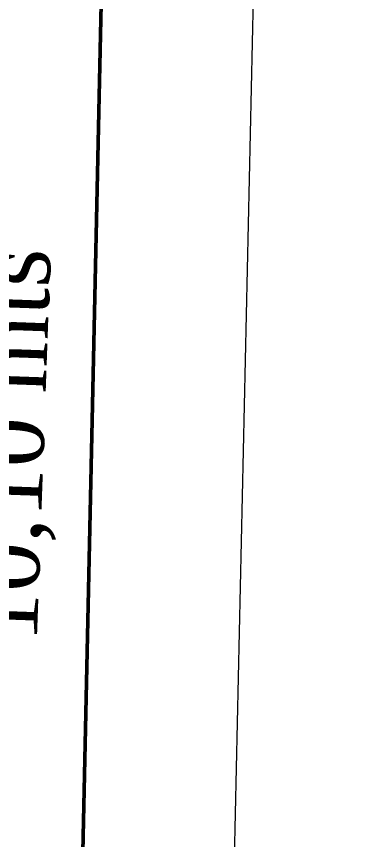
# Model space of a CAD drawing. Header units: metres. Extents: x 2 to 659295185, y -28 to 1124222152.
# Drawn here: x 658249.991 to 658251.566, y 1124135.079 to 1124138.816 of the extents above; entities that cross this region are included whole.
import ezdxf

# ---------------------------------------------------------------- set-up
doc = ezdxf.new("R2010")
doc.units = ezdxf.units.M
doc.header["$MEASUREMENT"] = 0
doc.layers.add('DPIC_Brocal', color=7, linetype='CONTINUOUS', lineweight=13)
doc.layers.add('DPIC_Poligonal P3', color=84, linetype='CONTINUOUS', lineweight=50)
doc.layers.add('DPIC_Cotas', color=7, linetype='CONTINUOUS')
doc.layers.add('DPIC_Poligonal', color=7, linetype='CONTINUOUS', lineweight=60, true_color=0xc3472d)
doc.layers.add('DPIC_Poligonal General', color=7, linetype='CONTINUOUS', lineweight=50, true_color=0x008fc5)
doc.styles.add('TextBookAntig', font='ANTQUAB.TTF', dxfattribs={"height": 3})

msp = doc.modelspace()

# ---------------------------------------------------------------- linework, layer by layer
at = {"layer": 'DPIC_Brocal', "lineweight": 5}
msp.add_line((658250.4534, 1124111.2503), (658251.5665, 1124161.4158), dxfattribs=at)
at = {"layer": 'DPIC_Poligonal', "lineweight": 9}
msp.add_lwpolyline([(658230.1161, 1124138.2656), (658250.4134, 1124140.6235), (658250.1985, 1124130.6823), (658230.9083, 1124128.4414)], close=True, dxfattribs=at)
at = {"layer": 'DPIC_Poligonal General'}
msp.add_lwpolyline([(658230.1162, 1124138.2655), (658250.4134, 1124140.6234), (658250.1986, 1124130.6822), (658230.9083, 1124128.4413)], close=True, dxfattribs=at)
at = {"layer": 'DPIC_Poligonal P3'}
msp.add_lwpolyline([(658230.1161, 1124138.2656), (658250.4134, 1124140.6235), (658250.1985, 1124130.6823), (658230.9083, 1124128.4414)], close=True, dxfattribs=at)

# ---------------------------------------------------------------- texts
at = {"layer": 'DPIC_Cotas', "insert": (658249.7386, 1124134.7171), "char_height": 0.3, "width": 4.283965, "attachment_point": 1, "rotation": 87.9654, "style": 'TextBookAntig'}
msp.add_mtext('\\pi1.2665;{\\fBook Antiqua|b0|i0|c0|p18;10,10 mts}', dxfattribs=at)

doc.saveas('drawing.dxf')
